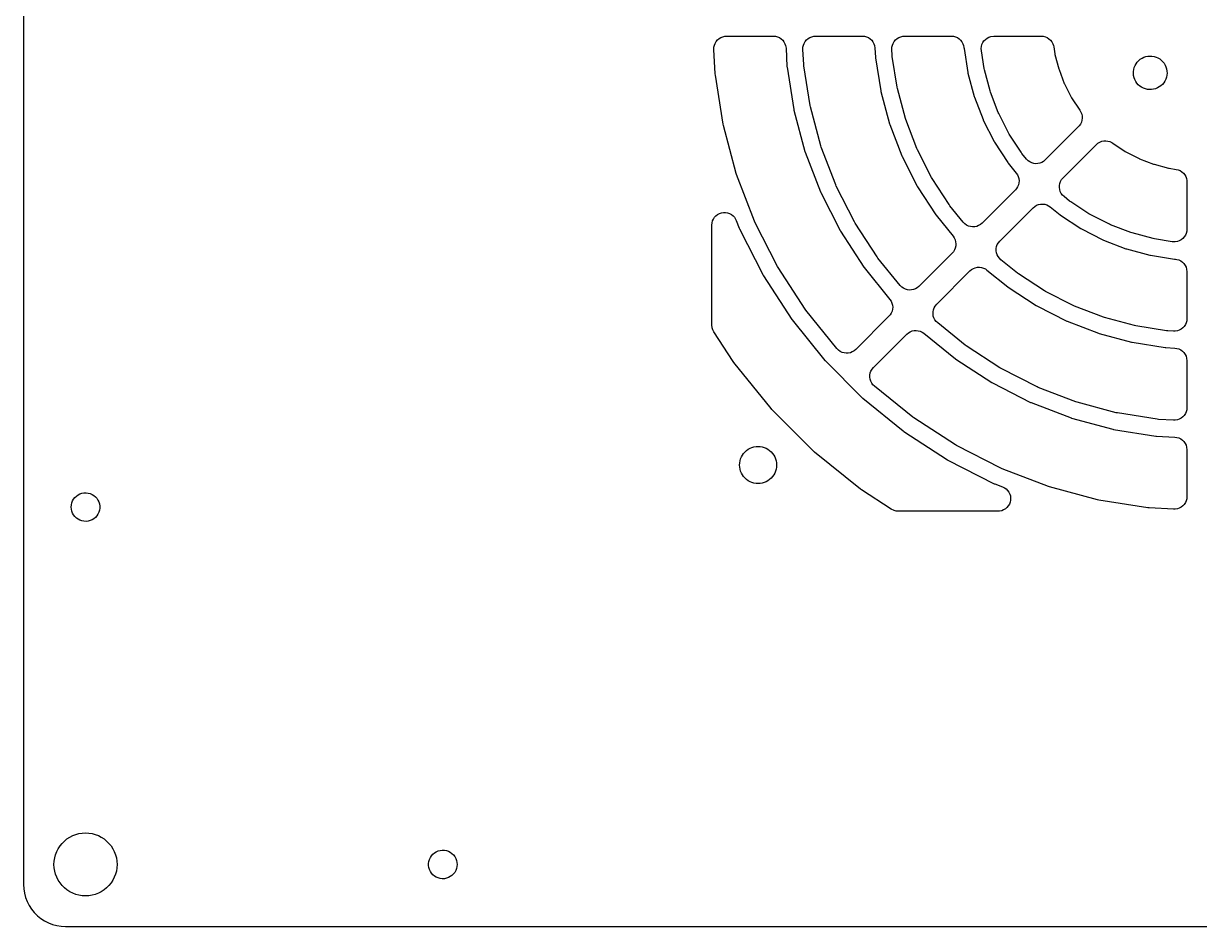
# Model space of a CAD drawing. Header units: metres. Extents: x -290 to 290, y -107 to 107.
# Drawn here: x -289.9 to -150, y -107.4 to 0 of the extents above; entities that cross this region are included whole.
import ezdxf

# ---------------------------------------------------------------- set-up
doc = ezdxf.new("R2010")
doc.units = ezdxf.units.M

msp = doc.modelspace()

# ---------------------------------------------------------------- linework, layer by layer
for p, q in [((-289.875, 102.375), (-289.875, -102.375)), ((-207.748, -2.83087), (-207.7, -2.58786)), ((-207.7, -2.58786), (-207.612, -2.35609)), ((-207.612, -2.35609), (-207.488, -2.14189)), ((-207.488, -2.14189), (-207.33, -1.9511)), ((-207.33, -1.9511), (-207.142, -1.78891)), ((-207.142, -1.78891), (-206.931, -1.65976)), ((-206.931, -1.65976), (-206.701, -1.56717)), ((-206.701, -1.56717), (-206.459, -1.51366)), ((-206.459, -1.51366), (-206.257, -1.5)), ((-206.257, -1.5), (-200.678, -1.5)), ((-200.678, -1.5), (-200.431, -1.52046)), ((-200.431, -1.52046), (-200.191, -1.58127)), ((-200.191, -1.58127), (-199.964, -1.68079)), ((-199.964, -1.68079), (-199.757, -1.81628)), ((-199.757, -1.81628), (-199.575, -1.98409)), ((-199.575, -1.98409), (-199.422, -2.17958)), ((-199.422, -2.17958), (-199.305, -2.39746)), ((-199.305, -2.39746), (-199.224, -2.63177)), ((-199.224, -2.63177), (-199.18, -2.92149)), ((-197.164, -2.83089), (-197.116, -2.58788)), ((-197.116, -2.58788), (-197.029, -2.35609)), ((-197.029, -2.35609), (-196.904, -2.14189)), ((-196.904, -2.14189), (-196.746, -1.9511)), ((-196.746, -1.9511), (-196.559, -1.78891)), ((-196.559, -1.78891), (-196.348, -1.65976)), ((-196.348, -1.65976), (-196.118, -1.56717)), ((-196.118, -1.56717), (-195.876, -1.51366)), ((-195.876, -1.51366), (-195.674, -1.5)), ((-195.674, -1.5), (-190.095, -1.5)), ((-190.095, -1.5), (-189.848, -1.52046)), ((-189.848, -1.52046), (-189.608, -1.58127)), ((-189.608, -1.58127), (-189.381, -1.68079)), ((-189.381, -1.68079), (-189.174, -1.81628)), ((-189.174, -1.81628), (-188.991, -1.98409)), ((-188.991, -1.98409), (-188.839, -2.17958)), ((-188.839, -2.17958), (-188.721, -2.39746)), ((-188.721, -2.39746), (-188.641, -2.63177)), ((-188.641, -2.63177), (-188.597, -2.92149)), ((-186.581, -2.83087), (-186.533, -2.58786)), ((-186.533, -2.58786), (-186.445, -2.35609)), ((-186.445, -2.35609), (-186.321, -2.14188)), ((-186.321, -2.14188), (-186.163, -1.95108)), ((-186.163, -1.95108), (-185.976, -1.78889)), ((-185.976, -1.78889), (-185.764, -1.65974)), ((-185.764, -1.65974), (-185.535, -1.56715)), ((-185.535, -1.56715), (-185.293, -1.51366)), ((-185.293, -1.51366), (-185.091, -1.5)), ((-185.091, -1.5), (-179.511, -1.5)), ((-179.511, -1.5), (-179.265, -1.52046)), ((-179.265, -1.52046), (-179.024, -1.58127)), ((-179.024, -1.58127), (-178.798, -1.68079)), ((-178.798, -1.68079), (-178.59, -1.81628)), ((-178.59, -1.81628), (-178.408, -1.98409)), ((-178.408, -1.98409), (-178.256, -2.17958)), ((-178.256, -2.17958), (-178.138, -2.39746)), ((-178.138, -2.39746), (-178.057, -2.63177)), ((-178.057, -2.63177), (-178.022, -2.86635)), ((-175.963, -2.98759), (-175.94, -2.74089)), ((-175.94, -2.74089), (-175.877, -2.50124)), ((-175.877, -2.50124), (-175.776, -2.27519)), ((-175.776, -2.27519), (-175.639, -2.06892)), ((-175.639, -2.06892), (-175.469, -1.88805)), ((-175.469, -1.88805), (-175.273, -1.73752)), ((-175.273, -1.73752), (-175.054, -1.6214)), ((-175.054, -1.6214), (-174.819, -1.54291)), ((-174.819, -1.54291), (-174.463, -1.5)), ((-174.463, -1.5), (-168.822, -1.5)), ((-168.822, -1.5), (-168.575, -1.52046)), ((-168.575, -1.52046), (-168.335, -1.58127)), ((-168.335, -1.58127), (-168.108, -1.68079)), ((-168.108, -1.68079), (-167.9, -1.81628)), ((-167.9, -1.81628), (-167.718, -1.98409)), ((-167.718, -1.98409), (-167.566, -2.17958)), ((-167.566, -2.17958), (-167.448, -2.39746)), ((-167.448, -2.39746), (-167.368, -2.63177)), ((-167.368, -2.63177), (-167.34, -2.76534)), ((-167.34, -2.76534), (-167.205, -3.61696)), ((-207.755, -3.07851), (-207.748, -2.83087)), ((-207.604, -5.97536), (-207.755, -3.07851)), ((-199.18, -2.92149), (-199.065, -5.11745)), ((-197.172, -3.07851), (-197.164, -2.83089)), ((-197.078, -4.86909), (-197.172, -3.07851)), ((-188.597, -2.92149), (-188.54, -4.0112)), ((-188.54, -4.0112), (-188.532, -4.08925)), ((-188.532, -4.08925), (-187.909, -8.0177)), ((-186.589, -3.07849), (-186.581, -2.83087)), ((-186.553, -3.76282), (-186.589, -3.07849)), ((-186.536, -3.91898), (-186.553, -3.76282)), ((-185.959, -7.56319), (-186.536, -3.91898)), ((-178.022, -2.86635), (-178.019, -2.866)), ((-178.019, -2.866), (-178.006, -2.98299)), ((-178.006, -2.98299), (-177.557, -5.81731)), ((-175.944, -3.23465), (-175.963, -2.98759)), ((-175.607, -5.36279), (-175.944, -3.23465)), ((-167.205, -3.61696), (-167.189, -3.69386)), ((-167.189, -3.69386), (-166.733, -5.39542)), ((-157.044, -4.24869), (-156.836, -4.11584)), ((-156.836, -4.11584), (-156.614, -4.00949)), ((-156.614, -4.00949), (-156.381, -3.93123)), ((-156.381, -3.93123), (-156.139, -3.88226)), ((-156.139, -3.88226), (-155.894, -3.86333)), ((-155.894, -3.86333), (-155.648, -3.87469)), ((-155.648, -3.87469), (-155.405, -3.91621)), ((-155.405, -3.91621), (-155.169, -3.98724)), ((-155.169, -3.98724), (-154.944, -4.0867)), ((-154.944, -4.0867), (-154.733, -4.21309)), ((-199.065, -5.11745), (-199.057, -5.1955)), ((-199.057, -5.1955), (-198.261, -10.2181)), ((-197.062, -5.02524), (-197.078, -4.86909)), ((-196.311, -9.76358), (-197.062, -5.02524)), ((-175.574, -5.51637), (-175.607, -5.36279)), ((-174.906, -8.00992), (-175.574, -5.51637)), ((-166.733, -5.39542), (-166.709, -5.47032)), ((-166.709, -5.47032), (-166.077, -7.1151)), ((-157.857, -5.70924), (-157.823, -5.46536)), ((-157.823, -5.46536), (-157.759, -5.22751)), ((-157.759, -5.22751), (-157.667, -4.99928)), ((-157.667, -4.99928), (-157.547, -4.78416)), ((-157.547, -4.78416), (-157.402, -4.58539)), ((-157.402, -4.58539), (-157.233, -4.40599)), ((-157.233, -4.40599), (-157.044, -4.24869)), ((-154.733, -4.21309), (-154.539, -4.3645)), ((-154.539, -4.3645), (-154.365, -4.53862)), ((-154.365, -4.53862), (-154.213, -4.73282)), ((-154.213, -4.73282), (-154.087, -4.94415)), ((-154.087, -4.94415), (-153.987, -5.1694)), ((-153.987, -5.1694), (-153.916, -5.40518)), ((-153.916, -5.40518), (-153.875, -5.6479)), ((-207.587, -6.1315), (-207.604, -5.97536)), ((-206.663, -11.964), (-207.587, -6.1315)), ((-177.557, -5.81731), (-177.541, -5.89426)), ((-177.541, -5.89426), (-176.798, -8.66583)), ((-157.861, -5.95546), (-157.857, -5.70924)), ((-157.834, -6.20027), (-157.861, -5.95546)), ((-157.778, -6.43997), (-157.834, -6.20027)), ((-157.693, -6.67093), (-157.778, -6.43997)), ((-157.58, -6.88963), (-157.693, -6.67093)), ((-157.44, -7.09279), (-157.58, -6.88963)), ((-154.116, -6.83629), (-154.249, -7.04364)), ((-154.009, -6.6142), (-154.116, -6.83629)), ((-153.931, -6.38072), (-154.009, -6.6142)), ((-153.882, -6.1394), (-153.931, -6.38072)), ((-153.863, -5.89389), (-153.882, -6.1394)), ((-153.875, -5.6479), (-153.863, -5.89389)), ((-187.909, -8.0177), (-187.893, -8.09465)), ((-187.893, -8.09465), (-186.864, -11.9363)), ((-185.927, -7.71677), (-185.959, -7.56319)), ((-184.972, -11.2803), (-185.927, -7.71677)), ((-174.858, -8.15924), (-174.906, -8.00992)), ((-173.933, -10.5695), (-174.858, -8.15924)), ((-166.077, -7.1151), (-166.045, -7.18683)), ((-166.045, -7.18683), (-165.245, -8.75652)), ((-157.277, -7.2773), (-157.44, -7.09279)), ((-157.093, -7.44037), (-157.277, -7.2773)), ((-156.89, -7.57953), (-157.093, -7.44037)), ((-156.671, -7.69267), (-156.89, -7.57953)), ((-156.44, -7.77808), (-156.671, -7.69267)), ((-156.2, -7.83446), (-156.44, -7.77808)), ((-155.955, -7.86095), (-156.2, -7.83446)), ((-155.709, -7.85716), (-155.955, -7.86095)), ((-155.465, -7.82314), (-155.709, -7.85716)), ((-155.228, -7.75941), (-155.465, -7.82314)), ((-154.999, -7.66693), (-155.228, -7.75941)), ((-154.784, -7.5471), (-154.999, -7.66693)), ((-154.585, -7.40175), (-154.784, -7.5471)), ((-154.406, -7.23308), (-154.585, -7.40175)), ((-154.249, -7.04364), (-154.406, -7.23308)), ((-196.279, -9.91716), (-196.311, -9.76358)), ((-176.798, -8.66583), (-176.774, -8.74074)), ((-176.774, -8.74074), (-175.746, -11.4198)), ((-165.245, -8.75652), (-165.206, -8.82471)), ((-165.206, -8.82471), (-164.247, -10.3024)), ((-198.261, -10.2181), (-198.245, -10.2951)), ((-198.245, -10.2951), (-196.929, -15.2067)), ((-195.037, -14.5508), (-196.279, -9.91716)), ((-173.869, -10.713), (-173.933, -10.5695)), ((-172.697, -13.0134), (-173.869, -10.713)), ((-164.247, -10.3024), (-164.232, -10.3218)), ((-164.232, -10.3218), (-164.104, -10.5335)), ((-164.104, -10.5335), (-164.012, -10.7636)), ((-164.012, -10.7636), (-163.959, -11.0056)), ((-163.959, -11.0056), (-163.947, -11.2531)), ((-206.631, -12.1176), (-206.663, -11.964)), ((-205.102, -17.8212), (-206.631, -12.1176)), ((-186.864, -11.9363), (-186.839, -12.0112)), ((-186.839, -12.0112), (-185.414, -15.7243)), ((-184.923, -11.4297), (-184.972, -11.2803)), ((-183.601, -14.8742), (-184.923, -11.4297)), ((-175.746, -11.4198), (-175.714, -11.4915)), ((-175.714, -11.4915), (-174.411, -14.0483)), ((-164.385, -12.264), (-168.35, -16.2289)), ((-164.293, -12.1634), (-164.385, -12.264)), ((-164.151, -11.9606), (-164.293, -12.1634)), ((-164.044, -11.7372), (-164.151, -11.9606)), ((-163.975, -11.4991), (-164.044, -11.7372)), ((-163.947, -11.2531), (-163.975, -11.4991)), ((-172.618, -13.1493), (-172.697, -13.0134)), ((-171.212, -15.3145), (-172.618, -13.1493)), ((-161.631, -14.0084), (-161.389, -13.9575)), ((-161.389, -13.9575), (-161.141, -13.9473)), ((-161.141, -13.9473), (-160.896, -13.9779)), ((-160.896, -13.9779), (-160.658, -14.0486)), ((-196.929, -15.2067), (-196.905, -15.2816)), ((-196.905, -15.2816), (-195.082, -20.029)), ((-194.989, -14.7001), (-195.037, -14.5508)), ((-193.269, -19.1789), (-194.989, -14.7001)), ((-183.537, -15.0176), (-183.601, -14.8742)), ((-181.862, -18.305), (-183.537, -15.0176)), ((-174.411, -14.0483), (-174.372, -14.1162)), ((-174.372, -14.1162), (-172.809, -16.523)), ((-171.12, -15.4415), (-171.212, -15.3145)), ((-166.229, -18.3502), (-162.264, -14.3854)), ((-162.264, -14.3854), (-162.075, -14.2252)), ((-162.075, -14.2252), (-161.862, -14.0984)), ((-161.862, -14.0984), (-161.631, -14.0084)), ((-160.658, -14.0486), (-160.436, -14.1574)), ((-160.436, -14.1574), (-160.322, -14.2324)), ((-160.322, -14.2324), (-160.302, -14.2466)), ((-160.302, -14.2466), (-158.825, -15.2061)), ((-158.825, -15.2061), (-158.757, -15.2455)), ((-158.757, -15.2455), (-157.187, -16.0453)), ((-185.414, -15.7243), (-185.382, -15.796)), ((-185.382, -15.796), (-183.576, -19.34)), ((-172.809, -16.523), (-172.763, -16.5865)), ((-172.763, -16.5865), (-171.798, -17.7773)), ((-170.577, -16.1122), (-171.12, -15.4415)), ((-170.38, -16.3129), (-170.577, -16.1122)), ((-170.179, -16.4568), (-170.38, -16.3129)), ((-169.956, -16.5656), (-170.179, -16.4568)), ((-169.719, -16.6363), (-169.956, -16.5656)), ((-169.473, -16.667), (-169.719, -16.6363)), ((-169.225, -16.6567), (-169.473, -16.667)), ((-168.983, -16.6059), (-169.225, -16.6567)), ((-168.752, -16.5158), (-168.983, -16.6059)), ((-168.539, -16.389), (-168.752, -16.5158)), ((-168.35, -16.2289), (-168.539, -16.389)), ((-157.187, -16.0453), (-157.115, -16.0773)), ((-157.115, -16.0773), (-155.47, -16.7086)), ((-155.47, -16.7086), (-155.395, -16.733)), ((-155.395, -16.733), (-153.694, -17.1889)), ((-205.054, -17.9705), (-205.102, -17.8212)), ((-202.938, -23.4834), (-205.054, -17.9705)), ((-171.798, -17.7773), (-171.659, -17.9821)), ((-171.659, -17.9821), (-171.555, -18.207)), ((-153.694, -17.1889), (-153.617, -17.2052)), ((-153.617, -17.2052), (-152.765, -17.3401)), ((-152.765, -17.3401), (-152.525, -17.399)), ((-152.525, -17.399), (-152.297, -17.4966)), ((-152.297, -17.4966), (-152.088, -17.6304)), ((-152.088, -17.6304), (-151.905, -17.7966)), ((-151.905, -17.7966), (-151.751, -17.9909)), ((-151.751, -17.9909), (-151.631, -18.2078)), ((-193.205, -19.3223), (-193.269, -19.1789)), ((-191.028, -23.5965), (-193.205, -19.3223)), ((-183.576, -19.34), (-183.537, -19.408)), ((-183.537, -19.408), (-181.371, -22.7437)), ((-181.784, -18.4409), (-181.862, -18.305)), ((-179.774, -21.5352), (-181.784, -18.4409)), ((-171.631, -19.4097), (-171.763, -19.6196)), ((-171.536, -19.1809), (-171.631, -19.4097)), ((-171.555, -18.207), (-171.489, -18.4459)), ((-171.48, -18.9396), (-171.536, -19.1809)), ((-171.489, -18.4459), (-171.464, -18.6924)), ((-171.464, -18.6924), (-171.48, -18.9396)), ((-166.665, -19.5059), (-166.66, -19.2582)), ((-166.629, -19.751), (-166.665, -19.5059)), ((-166.66, -19.2582), (-166.615, -19.0147)), ((-166.615, -19.0147), (-166.53, -18.782)), ((-166.53, -18.782), (-166.408, -18.5664)), ((-166.408, -18.5664), (-166.229, -18.3502)), ((-151.631, -18.2078), (-151.549, -18.4414)), ((-151.549, -18.4414), (-151.506, -18.6854)), ((-151.506, -18.6854), (-151.5, -18.8217)), ((-151.5, -18.8217), (-151.5, -24.4627)), ((-195.082, -20.029), (-195.05, -20.1008)), ((-195.05, -20.1008), (-192.742, -24.6316)), ((-171.903, -19.782), (-175.865, -23.7434)), ((-171.763, -19.6196), (-171.903, -19.782)), ((-166.553, -19.9868), (-166.629, -19.751)), ((-166.44, -20.2069), (-166.553, -19.9868)), ((-166.291, -20.4053), (-166.44, -20.2069)), ((-166.112, -20.5766), (-166.291, -20.4053)), ((-165.441, -21.1198), (-166.112, -20.5766)), ((-179.682, -21.6622), (-179.774, -21.5352)), ((-178.091, -23.6267), (-179.682, -21.6622)), ((-173.743, -25.8647), (-169.782, -21.9033)), ((-169.782, -21.9033), (-169.593, -21.7432)), ((-169.593, -21.7432), (-169.38, -21.6164)), ((-169.38, -21.6164), (-169.149, -21.5263)), ((-169.149, -21.5263), (-168.907, -21.4755)), ((-168.907, -21.4755), (-168.659, -21.4652)), ((-168.659, -21.4652), (-168.413, -21.4959)), ((-168.413, -21.4959), (-168.176, -21.5666)), ((-168.176, -21.5666), (-167.953, -21.6754)), ((-167.953, -21.6754), (-167.777, -21.7982)), ((-167.777, -21.7982), (-166.586, -22.7626)), ((-165.314, -21.2121), (-165.441, -21.1198)), ((-163.149, -22.6181), (-165.314, -21.2121)), ((-208, -23.9621), (-207.98, -23.7152)), ((-207.98, -23.7152), (-207.919, -23.4751)), ((-207.919, -23.4751), (-207.819, -23.2482)), ((-207.819, -23.2482), (-207.684, -23.0408)), ((-207.684, -23.0408), (-207.516, -22.8585)), ((-207.516, -22.8585), (-207.32, -22.7064)), ((-207.32, -22.7064), (-207.103, -22.5885)), ((-207.103, -22.5885), (-206.868, -22.508)), ((-206.868, -22.508), (-206.624, -22.4672)), ((-206.624, -22.4672), (-206.376, -22.4672)), ((-206.376, -22.4672), (-206.132, -22.508)), ((-206.132, -22.508), (-205.897, -22.5885)), ((-205.897, -22.5885), (-205.68, -22.7064)), ((-205.68, -22.7064), (-205.484, -22.8585)), ((-205.484, -22.8585), (-205.316, -23.0408)), ((-205.316, -23.0408), (-205.181, -23.2482)), ((-205.181, -23.2482), (-205.1, -23.4246)), ((-205.1, -23.4246), (-204.751, -24.3336)), ((-202.874, -23.6268), (-202.938, -23.4834)), ((-200.193, -28.8883), (-202.874, -23.6268)), ((-190.949, -23.7325), (-191.028, -23.5965)), ((-188.336, -27.7558), (-190.949, -23.7325)), ((-181.371, -22.7437), (-181.325, -22.8073)), ((-181.325, -22.8073), (-179.313, -25.2918)), ((-177.895, -23.8273), (-178.091, -23.6267)), ((-175.865, -23.7434), (-176.054, -23.9035)), ((-166.586, -22.7626), (-166.523, -22.8087)), ((-166.523, -22.8087), (-164.116, -24.3717)), ((-163.013, -22.6967), (-163.149, -22.6181)), ((-160.713, -23.8688), (-163.013, -22.6967)), ((-208, -35.8425), (-208, -23.9621)), ((-204.751, -24.3336), (-204.719, -24.4054)), ((-204.719, -24.4054), (-201.907, -29.9233)), ((-192.742, -24.6316), (-192.703, -24.6995)), ((-192.703, -24.6995), (-189.933, -28.9644)), ((-177.693, -23.9713), (-177.895, -23.8273)), ((-177.471, -24.0801), (-177.693, -23.9713)), ((-177.233, -24.1508), (-177.471, -24.0801)), ((-176.987, -24.1814), (-177.233, -24.1508)), ((-176.74, -24.1712), (-176.987, -24.1814)), ((-176.497, -24.1204), (-176.74, -24.1712)), ((-176.267, -24.0303), (-176.497, -24.1204)), ((-176.054, -23.9035), (-176.267, -24.0303)), ((-164.116, -24.3717), (-164.048, -24.4109)), ((-164.048, -24.4109), (-161.491, -25.7137)), ((-160.57, -23.9326), (-160.713, -23.8688)), ((-158.159, -24.8578), (-160.57, -23.9326)), ((-158.01, -24.9063), (-158.159, -24.8578)), ((-155.516, -25.5745), (-158.01, -24.9063)), ((-151.681, -25.1766), (-151.816, -25.384)), ((-151.581, -24.9497), (-151.681, -25.1766)), ((-151.52, -24.7095), (-151.581, -24.9497)), ((-151.5, -24.4627), (-151.52, -24.7095)), ((-179.313, -25.2918), (-179.173, -25.4966)), ((-179.173, -25.4966), (-179.069, -25.7215)), ((-179.069, -25.7215), (-179.004, -25.9604)), ((-178.994, -26.4541), (-179.051, -26.6954)), ((-179.004, -25.9604), (-178.979, -26.2069)), ((-178.979, -26.2069), (-178.994, -26.4541)), ((-174.175, -26.7727), (-174.129, -26.5291)), ((-174.129, -26.5291), (-174.045, -26.2964)), ((-174.045, -26.2964), (-173.922, -26.0809)), ((-173.922, -26.0809), (-173.743, -25.8647)), ((-161.491, -25.7137), (-161.42, -25.7456)), ((-161.42, -25.7456), (-158.741, -26.774)), ((-155.363, -25.6071), (-155.516, -25.5745)), ((-153.235, -25.9442), (-155.363, -25.6071)), ((-152.876, -25.9575), (-153.235, -25.9442)), ((-152.632, -25.9168), (-152.876, -25.9575)), ((-152.397, -25.8363), (-152.632, -25.9168)), ((-152.18, -25.7184), (-152.397, -25.8363)), ((-151.984, -25.5663), (-152.18, -25.7184)), ((-151.816, -25.384), (-151.984, -25.5663)), ((-188.244, -27.8829), (-188.336, -27.7558)), ((-185.606, -31.1411), (-188.244, -27.8829)), ((-179.418, -27.2964), (-183.379, -31.2578)), ((-179.277, -27.1341), (-179.418, -27.2964)), ((-179.146, -26.9241), (-179.277, -27.1341)), ((-179.051, -26.6954), (-179.146, -26.9241)), ((-174.18, -27.0204), (-174.175, -26.7727)), ((-174.144, -27.2655), (-174.18, -27.0204)), ((-174.068, -27.5013), (-174.144, -27.2655)), ((-173.954, -27.7214), (-174.068, -27.5013)), ((-173.806, -27.9198), (-173.954, -27.7214)), ((-173.627, -28.0911), (-173.806, -27.9198)), ((-158.741, -26.774), (-158.666, -26.7983)), ((-158.666, -26.7983), (-155.894, -27.5409)), ((-155.894, -27.5409), (-155.817, -27.5573)), ((-155.817, -27.5573), (-152.983, -28.0062)), ((-200.114, -29.0243), (-200.193, -28.8883)), ((-196.898, -33.9766), (-200.114, -29.0243)), ((-189.933, -28.9644), (-189.887, -29.0279)), ((-189.887, -29.0279), (-186.827, -32.8063)), ((-177.296, -29.4178), (-177.107, -29.2576)), ((-177.107, -29.2576), (-176.895, -29.1308)), ((-176.895, -29.1308), (-176.664, -29.0408)), ((-176.664, -29.0408), (-176.421, -28.9899)), ((-176.421, -28.9899), (-176.174, -28.9797)), ((-176.174, -28.9797), (-175.928, -29.0103)), ((-175.928, -29.0103), (-175.691, -29.081)), ((-175.691, -29.081), (-175.468, -29.1898)), ((-175.468, -29.1898), (-175.292, -29.3127)), ((-175.292, -29.3127), (-172.807, -31.3246)), ((-171.662, -29.6819), (-173.627, -28.0911)), ((-152.983, -28.0062), (-152.866, -28.0185)), ((-152.866, -28.0185), (-152.866, -28.0211)), ((-152.866, -28.0211), (-152.676, -28.0469)), ((-152.676, -28.0469), (-152.439, -28.1202)), ((-152.439, -28.1202), (-152.218, -28.2314)), ((-152.218, -28.2314), (-152.018, -28.3776)), ((-152.018, -28.3776), (-151.845, -28.5547)), ((-151.845, -28.5547), (-151.703, -28.7579)), ((-151.703, -28.7579), (-151.597, -28.9816)), ((-151.597, -28.9816), (-151.529, -29.2198)), ((-151.529, -29.2198), (-151.5, -29.5115)), ((-201.907, -29.9233), (-201.868, -29.9912)), ((-201.868, -29.9912), (-198.495, -35.1852)), ((-181.258, -33.3792), (-177.296, -29.4178)), ((-171.535, -29.7742), (-171.662, -29.6819)), ((-168.441, -31.7836), (-171.535, -29.7742)), ((-151.5, -29.5115), (-151.5, -35.0907)), ((-185.409, -31.3418), (-185.606, -31.1411)), ((-185.208, -31.4857), (-185.409, -31.3418)), ((-184.985, -31.5946), (-185.208, -31.4857)), ((-184.748, -31.6653), (-184.985, -31.5946)), ((-184.502, -31.6959), (-184.748, -31.6653)), ((-184.254, -31.6857), (-184.502, -31.6959)), ((-184.012, -31.6348), (-184.254, -31.6857)), ((-183.781, -31.5448), (-184.012, -31.6348)), ((-183.568, -31.418), (-183.781, -31.5448)), ((-183.379, -31.2578), (-183.568, -31.418)), ((-172.807, -31.3246), (-172.744, -31.3708)), ((-172.744, -31.3708), (-169.408, -33.5371)), ((-168.305, -31.8621), (-168.441, -31.7836)), ((-165.018, -33.5371), (-168.305, -31.8621)), ((-186.827, -32.8063), (-186.688, -33.011)), ((-186.688, -33.011), (-186.584, -33.2359)), ((-186.584, -33.2359), (-186.518, -33.4749)), ((-186.518, -33.4749), (-186.493, -33.7213)), ((-181.437, -33.5953), (-181.258, -33.3792)), ((-169.408, -33.5371), (-169.34, -33.5763)), ((-164.874, -33.601), (-165.018, -33.5371)), ((-196.806, -34.1036), (-196.898, -33.9766)), ((-193.12, -38.6556), (-196.806, -34.1036)), ((-186.932, -34.8109), (-190.894, -38.7723)), ((-186.792, -34.6486), (-186.932, -34.8109)), ((-186.66, -34.4386), (-186.792, -34.6486)), ((-186.565, -34.2098), (-186.66, -34.4386)), ((-186.509, -33.9686), (-186.565, -34.2098)), ((-186.493, -33.7213), (-186.509, -33.9686)), ((-181.694, -34.5348), (-181.689, -34.2871)), ((-181.658, -34.7799), (-181.694, -34.5348)), ((-181.689, -34.2871), (-181.644, -34.0436)), ((-181.582, -35.0157), (-181.658, -34.7799)), ((-181.644, -34.0436), (-181.559, -33.8109)), ((-181.559, -33.8109), (-181.437, -33.5953)), ((-169.34, -33.5763), (-165.796, -35.382)), ((-161.43, -34.9232), (-164.874, -33.601)), ((-161.28, -34.9717), (-161.43, -34.9232)), ((-207.955, -36.2067), (-208, -35.8425)), ((-207.875, -36.4413), (-207.955, -36.2067)), ((-198.495, -35.1852), (-198.449, -35.2486)), ((-198.449, -35.2486), (-194.551, -40.0616)), ((-181.469, -35.2359), (-181.582, -35.0157)), ((-181.32, -35.4342), (-181.469, -35.2359)), ((-181.141, -35.6055), (-181.32, -35.4342)), ((-177.883, -38.244), (-181.141, -35.6055)), ((-165.796, -35.382), (-165.724, -35.414)), ((-165.724, -35.414), (-162.011, -36.8393)), ((-157.717, -35.9265), (-161.28, -34.9717)), ((-157.563, -35.9592), (-157.717, -35.9265)), ((-153.919, -36.5364), (-157.563, -35.9592)), ((-152.18, -36.3465), (-152.397, -36.4644)), ((-151.984, -36.1943), (-152.18, -36.3465)), ((-151.816, -36.012), (-151.984, -36.1943)), ((-151.681, -35.8046), (-151.816, -36.012)), ((-151.581, -35.5778), (-151.681, -35.8046)), ((-151.52, -35.3376), (-151.581, -35.5778)), ((-151.5, -35.0907), (-151.52, -35.3376)), ((-207.758, -36.6595), (-207.875, -36.4413)), ((-205.461, -40.1973), (-207.758, -36.6595)), ((-188.772, -40.8936), (-184.811, -36.9322)), ((-184.811, -36.9322), (-184.622, -36.7721)), ((-184.622, -36.7721), (-184.409, -36.6453)), ((-184.409, -36.6453), (-184.178, -36.5552)), ((-184.178, -36.5552), (-183.936, -36.5044)), ((-183.936, -36.5044), (-183.688, -36.4942)), ((-183.688, -36.4942), (-183.442, -36.5248)), ((-183.442, -36.5248), (-183.205, -36.5955)), ((-183.205, -36.5955), (-182.982, -36.7043)), ((-182.982, -36.7043), (-182.806, -36.8271)), ((-182.806, -36.8271), (-179.028, -39.8868)), ((-162.011, -36.8393), (-161.936, -36.8637)), ((-161.936, -36.8637), (-158.095, -37.893)), ((-153.763, -36.5528), (-153.919, -36.5364)), ((-153.078, -36.5887), (-153.763, -36.5528)), ((-152.876, -36.5856), (-153.078, -36.5887)), ((-152.632, -36.5448), (-152.876, -36.5856)), ((-152.397, -36.4644), (-152.632, -36.5448)), ((-192.924, -38.8562), (-193.12, -38.6556)), ((-192.722, -39.0002), (-192.924, -38.8562)), ((-192.5, -39.109), (-192.722, -39.0002)), ((-192.262, -39.1797), (-192.5, -39.109)), ((-191.526, -39.1493), (-191.769, -39.2001)), ((-191.295, -39.0592), (-191.526, -39.1493)), ((-191.083, -38.9324), (-191.295, -39.0592)), ((-190.894, -38.7723), (-191.083, -38.9324)), ((-177.756, -38.3363), (-177.883, -38.244)), ((-173.732, -40.9491), (-177.756, -38.3363)), ((-158.095, -37.893), (-158.018, -37.9094)), ((-158.018, -37.9094), (-154.089, -38.5316)), ((-154.089, -38.5316), (-154.011, -38.5398)), ((-154.011, -38.5398), (-152.921, -38.5969)), ((-152.921, -38.5969), (-152.676, -38.6302)), ((-152.676, -38.6302), (-152.439, -38.7036)), ((-152.439, -38.7036), (-152.218, -38.8148)), ((-152.218, -38.8148), (-152.018, -38.961)), ((-152.018, -38.961), (-151.845, -39.1381)), ((-151.845, -39.1381), (-151.703, -39.3413)), ((-205.368, -40.3243), (-205.461, -40.1973)), ((-200.955, -45.7745), (-205.368, -40.3243)), ((-194.551, -40.0616), (-194.499, -40.1199)), ((-194.499, -40.1199), (-190.12, -44.4989)), ((-192.016, -39.2103), (-192.262, -39.1797)), ((-191.769, -39.2001), (-192.016, -39.2103)), ((-179.028, -39.8868), (-178.964, -39.9329)), ((-178.964, -39.9329), (-174.7, -42.7025)), ((-151.703, -39.3413), (-151.597, -39.565)), ((-151.597, -39.565), (-151.529, -39.8032)), ((-151.529, -39.8032), (-151.5, -40.0948)), ((-151.5, -40.0948), (-151.5, -45.6741)), ((-189.209, -42.0493), (-189.204, -41.8016)), ((-189.204, -41.8016), (-189.158, -41.558)), ((-189.158, -41.558), (-189.073, -41.3253)), ((-189.073, -41.3253), (-188.951, -41.1098)), ((-188.951, -41.1098), (-188.772, -40.8936)), ((-173.597, -41.0276), (-173.732, -40.9491)), ((-169.322, -43.2054), (-173.597, -41.0276)), ((-189.173, -42.2944), (-189.209, -42.0493)), ((-189.097, -42.5302), (-189.173, -42.2944)), ((-188.983, -42.7503), (-189.097, -42.5302)), ((-188.835, -42.9487), (-188.983, -42.7503)), ((-188.656, -43.12), (-188.835, -42.9487)), ((-184.104, -46.8061), (-188.656, -43.12)), ((-174.7, -42.7025), (-174.632, -42.7418)), ((-174.632, -42.7418), (-170.101, -45.0504)), ((-169.179, -43.2693), (-169.322, -43.2054)), ((-164.7, -44.9885), (-169.179, -43.2693)), ((-190.12, -44.4989), (-190.062, -44.5514)), ((-190.062, -44.5514), (-185.249, -48.4489)), ((-200.85, -45.8911), (-200.955, -45.7745)), ((-195.891, -50.8497), (-200.85, -45.8911)), ((-170.101, -45.0504), (-170.029, -45.0823)), ((-170.029, -45.0823), (-165.282, -46.9047)), ((-164.551, -45.037), (-164.7, -44.9885)), ((-159.917, -46.2786), (-164.551, -45.037)), ((-151.52, -45.9209), (-151.581, -46.1611)), ((-151.5, -45.6741), (-151.52, -45.9209)), ((-183.977, -46.8984), (-184.104, -46.8061)), ((-179.024, -50.1145), (-183.977, -46.8984)), ((-165.282, -46.9047), (-165.207, -46.929)), ((-165.207, -46.929), (-160.295, -48.2451)), ((-159.764, -46.3113), (-159.917, -46.2786)), ((-155.025, -47.0618), (-159.764, -46.3113)), ((-154.869, -47.0782), (-155.025, -47.0618)), ((-153.079, -47.172), (-154.869, -47.0782)), ((-152.876, -47.1689), (-153.079, -47.172)), ((-152.632, -47.1282), (-152.876, -47.1689)), ((-152.397, -47.0477), (-152.632, -47.1282)), ((-152.18, -46.9298), (-152.397, -47.0477)), ((-151.984, -46.7776), (-152.18, -46.9298)), ((-151.816, -46.5954), (-151.984, -46.7776)), ((-151.681, -46.388), (-151.816, -46.5954)), ((-151.581, -46.1611), (-151.681, -46.388)), ((-185.249, -48.4489), (-185.185, -48.495)), ((-185.185, -48.495), (-179.991, -51.868)), ((-160.295, -48.2451), (-160.218, -48.2614)), ((-160.218, -48.2614), (-155.195, -49.0569)), ((-203.228, -50.4202), (-202.99, -50.3518)), ((-202.99, -50.3518), (-202.747, -50.3104)), ((-202.747, -50.3104), (-202.5, -50.2965)), ((-202.5, -50.2965), (-202.253, -50.3104)), ((-202.253, -50.3104), (-202.01, -50.3518)), ((-202.01, -50.3518), (-201.772, -50.4202)), ((-178.888, -50.193), (-179.024, -50.1145)), ((-173.627, -52.8738), (-178.888, -50.193)), ((-155.195, -49.0569), (-155.117, -49.0651)), ((-155.117, -49.0651), (-152.921, -49.1802)), ((-152.921, -49.1802), (-152.676, -49.2136)), ((-152.676, -49.2136), (-152.439, -49.2869)), ((-152.439, -49.2869), (-152.218, -49.3981)), ((-152.218, -49.3981), (-152.018, -49.5443)), ((-152.018, -49.5443), (-151.845, -49.7214)), ((-151.845, -49.7214), (-151.703, -49.9246)), ((-151.703, -49.9246), (-151.597, -50.1483)), ((-151.597, -50.1483), (-151.529, -50.3865)), ((-204.58, -51.7722), (-204.485, -51.5439)), ((-204.485, -51.5439), (-204.366, -51.3277)), ((-204.366, -51.3277), (-204.223, -51.1262)), ((-204.223, -51.1262), (-204.058, -50.9419)), ((-204.058, -50.9419), (-203.874, -50.7773)), ((-203.874, -50.7773), (-203.672, -50.6343)), ((-203.672, -50.6343), (-203.456, -50.5147)), ((-203.456, -50.5147), (-203.228, -50.4202)), ((-201.772, -50.4202), (-201.544, -50.5147)), ((-201.544, -50.5147), (-201.328, -50.6343)), ((-201.328, -50.6343), (-201.126, -50.7773)), ((-201.126, -50.7773), (-200.942, -50.9419)), ((-200.942, -50.9419), (-200.777, -51.1262)), ((-200.777, -51.1262), (-200.634, -51.3277)), ((-200.634, -51.3277), (-200.515, -51.5439)), ((-200.515, -51.5439), (-200.42, -51.7722)), ((-195.774, -50.9548), (-195.891, -50.8497)), ((-190.324, -55.3682), (-195.774, -50.9548)), ((-151.529, -50.3865), (-151.5, -50.6782)), ((-151.5, -50.6782), (-151.5, -56.2574)), ((-204.703, -52.5), (-204.69, -52.2533)), ((-204.69, -52.7467), (-204.703, -52.5)), ((-204.69, -52.2533), (-204.648, -52.0097)), ((-204.648, -52.9903), (-204.69, -52.7467)), ((-204.648, -52.0097), (-204.58, -51.7722)), ((-204.58, -53.2278), (-204.648, -52.9903)), ((-200.42, -51.7722), (-200.352, -52.0097)), ((-200.352, -52.9903), (-200.42, -53.2278)), ((-200.352, -52.0097), (-200.31, -52.2533)), ((-200.31, -52.7467), (-200.352, -52.9903)), ((-200.31, -52.2533), (-200.297, -52.5)), ((-200.297, -52.5), (-200.31, -52.7467)), ((-179.991, -51.868), (-179.923, -51.9072)), ((-179.923, -51.9072), (-174.405, -54.7187)), ((-173.483, -52.9377), (-173.627, -52.8738)), ((-167.971, -55.0539), (-173.483, -52.9377)), ((-204.485, -53.456), (-204.58, -53.2278)), ((-204.366, -53.6723), (-204.485, -53.456)), ((-204.223, -53.8738), (-204.366, -53.6723)), ((-204.058, -54.0581), (-204.223, -53.8738)), ((-203.874, -54.2227), (-204.058, -54.0581)), ((-203.672, -54.3657), (-203.874, -54.2227)), ((-203.456, -54.4852), (-203.672, -54.3657)), ((-203.228, -54.5798), (-203.456, -54.4852)), ((-201.544, -54.4852), (-201.772, -54.5798)), ((-201.328, -54.3657), (-201.544, -54.4852)), ((-201.126, -54.2227), (-201.328, -54.3657)), ((-200.942, -54.0581), (-201.126, -54.2227)), ((-200.777, -53.8738), (-200.942, -54.0581)), ((-200.634, -53.6723), (-200.777, -53.8738)), ((-200.515, -53.456), (-200.634, -53.6723)), ((-200.42, -53.2278), (-200.515, -53.456)), ((-283.386, -56.0489), (-283.165, -55.9354)), ((-283.165, -55.9354), (-282.93, -55.8553)), ((-282.93, -55.8553), (-282.686, -55.8102)), ((-282.686, -55.8102), (-282.438, -55.8011)), ((-282.438, -55.8011), (-282.191, -55.8283)), ((-282.191, -55.8283), (-281.951, -55.8911)), ((-281.951, -55.8911), (-281.723, -55.9881)), ((-202.99, -54.6482), (-203.228, -54.5798)), ((-202.747, -54.6896), (-202.99, -54.6482)), ((-202.5, -54.7035), (-202.747, -54.6896)), ((-202.253, -54.6896), (-202.5, -54.7035)), ((-202.01, -54.6482), (-202.253, -54.6896)), ((-201.772, -54.5798), (-202.01, -54.6482)), ((-190.197, -55.4605), (-190.324, -55.3682)), ((-186.659, -57.758), (-190.197, -55.4605)), ((-174.405, -54.7187), (-174.334, -54.7507)), ((-174.334, -54.7507), (-173.425, -55.0996)), ((-173.425, -55.0996), (-173.201, -55.2072)), ((-173.201, -55.2072), (-172.999, -55.3501)), ((-172.999, -55.3501), (-172.823, -55.5243)), ((-172.823, -55.5243), (-172.678, -55.7251)), ((-172.678, -55.7251), (-172.568, -55.9471)), ((-172.568, -55.9471), (-172.496, -56.1841)), ((-167.821, -55.1024), (-167.971, -55.0539)), ((-162.118, -56.6307), (-167.821, -55.1024)), ((-284.2, -57.5), (-284.182, -57.2525)), ((-284.182, -57.2525), (-284.128, -57.0102)), ((-284.128, -57.0102), (-284.039, -56.7784)), ((-284.039, -56.7784), (-283.918, -56.562)), ((-283.918, -56.562), (-283.766, -56.3656)), ((-283.766, -56.3656), (-283.587, -56.1933)), ((-283.587, -56.1933), (-283.386, -56.0489)), ((-281.723, -55.9881), (-281.511, -56.1174)), ((-281.511, -56.1174), (-281.32, -56.2762)), ((-281.32, -56.2762), (-281.154, -56.461)), ((-281.154, -56.461), (-281.018, -56.668)), ((-281.018, -56.668), (-280.912, -56.8927)), ((-280.912, -56.8927), (-280.841, -57.1304)), ((-280.841, -57.1304), (-280.805, -57.3759)), ((-172.611, -57.1514), (-172.737, -57.3649)), ((-172.522, -56.9201), (-172.611, -57.1514)), ((-172.473, -56.6773), (-172.522, -56.9201)), ((-172.496, -56.1841), (-172.464, -56.4297)), ((-172.464, -56.4297), (-172.473, -56.6773)), ((-161.964, -56.6633), (-162.118, -56.6307)), ((-156.132, -57.5871), (-161.964, -56.6633)), ((-151.816, -57.1787), (-151.984, -57.361)), ((-151.681, -56.9713), (-151.816, -57.1787)), ((-151.581, -56.7444), (-151.681, -56.9713)), ((-151.52, -56.5043), (-151.581, -56.7444)), ((-151.5, -56.2574), (-151.52, -56.5043)), ((-284.182, -57.7475), (-284.2, -57.5)), ((-284.128, -57.9898), (-284.182, -57.7475)), ((-284.039, -58.2216), (-284.128, -57.9898)), ((-283.918, -58.438), (-284.039, -58.2216)), ((-283.766, -58.6344), (-283.918, -58.438)), ((-283.587, -58.8067), (-283.766, -58.6344)), ((-281.32, -58.7238), (-281.511, -58.8826)), ((-281.154, -58.539), (-281.32, -58.7238)), ((-281.018, -58.332), (-281.154, -58.539)), ((-280.912, -58.1073), (-281.018, -58.332)), ((-280.841, -57.8696), (-280.912, -58.1073)), ((-280.805, -57.6241), (-280.841, -57.8696)), ((-280.805, -57.3759), (-280.805, -57.6241)), ((-186.33, -57.9187), (-186.659, -57.758)), ((-186.089, -57.9795), (-186.33, -57.9187)), ((-185.843, -58), (-186.089, -57.9795)), ((-173.962, -58), (-185.843, -58)), ((-173.768, -57.9874), (-173.962, -58)), ((-173.526, -57.9353), (-173.768, -57.9874)), ((-173.296, -57.8439), (-173.526, -57.9353)), ((-173.084, -57.716), (-173.296, -57.8439)), ((-172.896, -57.5548), (-173.084, -57.716)), ((-172.737, -57.3649), (-172.896, -57.5548)), ((-155.975, -57.6035), (-156.132, -57.5871)), ((-153.079, -57.7553), (-155.975, -57.6035)), ((-152.876, -57.7522), (-153.079, -57.7553)), ((-152.632, -57.7115), (-152.876, -57.7522)), ((-152.397, -57.631), (-152.632, -57.7115)), ((-152.18, -57.5131), (-152.397, -57.631)), ((-151.984, -57.361), (-152.18, -57.5131)), ((-283.386, -58.9511), (-283.587, -58.8067)), ((-283.165, -59.0646), (-283.386, -58.9511)), ((-282.93, -59.1447), (-283.165, -59.0646)), ((-282.686, -59.1898), (-282.93, -59.1447)), ((-282.438, -59.1989), (-282.686, -59.1898)), ((-282.191, -59.1717), (-282.438, -59.1989)), ((-281.951, -59.1089), (-282.191, -59.1717)), ((-281.723, -59.0119), (-281.951, -59.1089)), ((-281.511, -58.8826), (-281.723, -59.0119)), ((-284.025, -96.5742), (-283.659, -96.4335)), ((-283.659, -96.4335), (-283.28, -96.3319)), ((-283.28, -96.3319), (-282.892, -96.2705)), ((-282.892, -96.2705), (-282.5, -96.25)), ((-282.5, -96.25), (-282.108, -96.2705)), ((-282.108, -96.2705), (-281.72, -96.3319)), ((-281.72, -96.3319), (-281.341, -96.4335)), ((-281.341, -96.4335), (-280.975, -96.5742)), ((-285.748, -98.125), (-285.534, -97.7958)), ((-285.534, -97.7958), (-285.287, -97.4908)), ((-285.287, -97.4908), (-285.009, -97.2132)), ((-285.009, -97.2132), (-284.704, -96.9662)), ((-284.704, -96.9662), (-284.375, -96.7524)), ((-284.375, -96.7524), (-284.025, -96.5742)), ((-280.975, -96.5742), (-280.625, -96.7524)), ((-280.625, -96.7524), (-280.296, -96.9662)), ((-280.296, -96.9662), (-279.991, -97.2132)), ((-279.991, -97.2132), (-279.713, -97.4908)), ((-279.713, -97.4908), (-279.466, -97.7958)), ((-279.466, -97.7958), (-279.252, -98.125)), ((-286.229, -99.608), (-286.168, -99.2203)), ((-286.168, -99.2203), (-286.066, -98.8412)), ((-286.066, -98.8412), (-285.926, -98.4747)), ((-285.926, -98.4747), (-285.748, -98.125)), ((-279.252, -98.125), (-279.074, -98.4747)), ((-279.074, -98.4747), (-278.934, -98.8412)), ((-278.934, -98.8412), (-278.832, -99.2203)), ((-278.832, -99.2203), (-278.771, -99.608)), ((-241.588, -99.3927), (-241.482, -99.168)), ((-241.482, -99.168), (-241.346, -98.961)), ((-241.346, -98.961), (-241.18, -98.7762)), ((-241.18, -98.7762), (-240.989, -98.6174)), ((-240.989, -98.6174), (-240.777, -98.4881)), ((-240.777, -98.4881), (-240.549, -98.3911)), ((-240.549, -98.3911), (-240.309, -98.3283)), ((-240.309, -98.3283), (-240.062, -98.3011)), ((-240.062, -98.3011), (-239.814, -98.3102)), ((-239.814, -98.3102), (-239.57, -98.3553)), ((-239.57, -98.3553), (-239.335, -98.4354)), ((-239.335, -98.4354), (-239.114, -98.5489)), ((-239.114, -98.5489), (-238.913, -98.6933)), ((-238.913, -98.6933), (-238.734, -98.8656)), ((-238.734, -98.8656), (-238.582, -99.062)), ((-238.582, -99.062), (-238.461, -99.2784)), ((-238.461, -99.2784), (-238.372, -99.5102)), ((-286.25, -100), (-286.229, -99.608)), ((-286.229, -100.392), (-286.25, -100)), ((-286.168, -100.78), (-286.229, -100.392)), ((-278.771, -100.392), (-278.832, -100.78)), ((-278.771, -99.608), (-278.75, -100)), ((-278.75, -100), (-278.771, -100.392)), ((-241.695, -99.8759), (-241.659, -99.6304)), ((-241.695, -100.124), (-241.695, -99.8759)), ((-241.659, -100.37), (-241.695, -100.124)), ((-241.659, -99.6304), (-241.588, -99.3927)), ((-241.588, -100.607), (-241.659, -100.37)), ((-241.482, -100.832), (-241.588, -100.607)), ((-238.372, -100.49), (-238.461, -100.722)), ((-238.372, -99.5102), (-238.318, -99.7525)), ((-238.318, -100.248), (-238.372, -100.49)), ((-238.318, -99.7525), (-238.3, -100)), ((-238.3, -100), (-238.318, -100.248)), ((-286.066, -101.159), (-286.168, -100.78)), ((-285.926, -101.525), (-286.066, -101.159)), ((-285.748, -101.875), (-285.926, -101.525)), ((-285.534, -102.204), (-285.748, -101.875)), ((-279.252, -101.875), (-279.466, -102.204)), ((-279.074, -101.525), (-279.252, -101.875)), ((-278.934, -101.159), (-279.074, -101.525)), ((-278.832, -100.78), (-278.934, -101.159)), ((-241.346, -101.039), (-241.482, -100.832)), ((-241.18, -101.224), (-241.346, -101.039)), ((-240.989, -101.383), (-241.18, -101.224)), ((-240.777, -101.512), (-240.989, -101.383)), ((-240.549, -101.609), (-240.777, -101.512)), ((-240.309, -101.672), (-240.549, -101.609)), ((-240.062, -101.699), (-240.309, -101.672)), ((-239.814, -101.69), (-240.062, -101.699)), ((-239.57, -101.645), (-239.814, -101.69)), ((-239.335, -101.565), (-239.57, -101.645)), ((-239.114, -101.451), (-239.335, -101.565)), ((-238.913, -101.307), (-239.114, -101.451)), ((-238.734, -101.134), (-238.913, -101.307)), ((-238.582, -100.938), (-238.734, -101.134)), ((-238.461, -100.722), (-238.582, -100.938)), ((-289.875, -102.375), (-289.848, -102.898)), ((-289.848, -102.898), (-289.766, -103.415)), ((-289.766, -103.415), (-289.63, -103.92)), ((-285.287, -102.509), (-285.534, -102.204)), ((-285.009, -102.787), (-285.287, -102.509)), ((-284.704, -103.034), (-285.009, -102.787)), ((-284.375, -103.248), (-284.704, -103.034)), ((-284.025, -103.426), (-284.375, -103.248)), ((-283.659, -103.566), (-284.025, -103.426)), ((-280.975, -103.426), (-281.341, -103.566)), ((-280.625, -103.248), (-280.975, -103.426)), ((-280.296, -103.034), (-280.625, -103.248)), ((-279.991, -102.787), (-280.296, -103.034)), ((-279.713, -102.509), (-279.991, -102.787)), ((-279.466, -102.204), (-279.713, -102.509)), ((-289.63, -103.92), (-289.443, -104.409)), ((-289.443, -104.409), (-289.205, -104.875)), ((-289.205, -104.875), (-288.92, -105.314)), ((-283.28, -103.668), (-283.659, -103.566)), ((-282.892, -103.729), (-283.28, -103.668)), ((-282.5, -103.75), (-282.892, -103.729)), ((-282.108, -103.729), (-282.5, -103.75)), ((-281.72, -103.668), (-282.108, -103.729)), ((-281.341, -103.566), (-281.72, -103.668)), ((-288.92, -105.314), (-288.591, -105.721)), ((-288.591, -105.721), (-288.221, -106.091)), ((-288.221, -106.091), (-287.814, -106.42)), ((-287.814, -106.42), (-287.375, -106.705)), ((-287.375, -106.705), (-286.909, -106.943)), ((-286.909, -106.943), (-286.42, -107.13)), ((-286.42, -107.13), (-285.915, -107.266)), ((-285.915, -107.266), (-285.398, -107.348)), ((-285.398, -107.348), (-284.875, -107.375)), ((-284.875, -107.375), (284.875, -107.375))]:
    msp.add_line(p, q)

doc.saveas('drawing.dxf')
